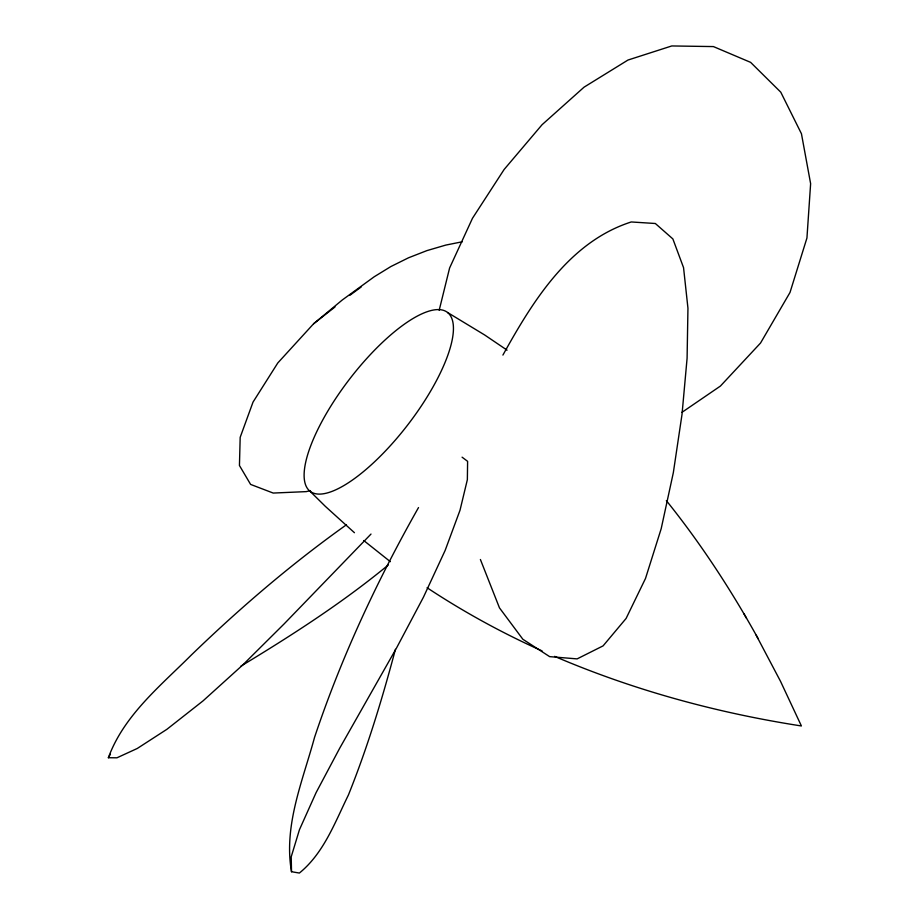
<?xml version="1.0" encoding="UTF-8"?>
<svg xmlns="http://www.w3.org/2000/svg" width="919" height="919" viewBox="0 0 919 919"><rect width="100%" height="100%" fill="white"/><g stroke="black" fill="none" stroke-linecap="round" stroke-linejoin="round"><path stroke-width="1.38" d="M439.179 310.3L449.609 267.992L472.469 218.308L504.106 169.51L542.072 124.708L584.059 87.167L627.976 60.045L671.789 45.95L713.42 46.582L750.628 62.366L780.782 92.187L801.448 133.737L810.627 183.662L806.939 237.998L790.007 292.472L760.541 343.028L720.404 386.072L681.841 412.424M395.434 649.342C382.281 698.67 367.474 747.618 348.404 795.015C334.918 822.448 323.81 853.188 299.376 873.05L291.518 871.717C283.397 825.618 302.684 781.104 314.516 737.475C341.213 657.51 376.974 580.865 418.513 507.575M371 534.065L284.155 623.875L242.915 664.828L203.019 700.898L166.867 729.33L137.241 748.491L116.931 757.807L108.373 757.727C123.858 715.407 160.354 685.988 191.313 655.04C239.905 608.091 291.369 563.933 346.463 524.76M502.911 355.079C532.813 301.156 569.194 241.869 631.25 221.961L655.339 223.501L672.869 238.929L683.552 267.647L687.952 308.21L687.09 358.238L682.013 414.435L673.34 472.63L661.198 528.666L645.506 578.453L626.103 618.441L603.094 645.873L577.121 658.889L549.642 656.637L522.842 639.245L499.465 607.861L480.396 559.499M108.373 757.727L110.429 754.166M462.314 241.777L445.795 245.086L426.887 250.623L408.53 257.791L390.897 266.533L374.228 276.757L342.305 299.962L313.586 323.775L277.779 362.982L253.024 402.097L240.181 437.329L239.445 465.508L250.611 484.416L273.196 493.055L306.303 491.619L310.381 490.62M313.586 323.775L335.021 306.946M349.691 295.424L361.178 286.992M388.255 565.024C342.178 602.99 291.874 635.305 240.87 666.172M554.616 656.373C633.398 690.135 716.751 712.868 801.402 725.964L780.553 681.393L756.199 635.224M542.072 650.905C502.13 632.984 463.601 611.893 427.082 587.735M447.599 312.517A112.773 37.013 -52.5 0 1 369.358 466.553A112.773 37.013 -52.5 0 1 319.33 426.45A112.773 37.013 -52.5 0 1 447.599 312.517L484.646 334.964L507.07 350.15M462.085 457.18L467.61 461.338L467.357 479.672L460.017 510.229L445.164 550.378L423.452 597.178L396.721 647.642L339.754 748.112L316.102 792.615L299.445 829.719L291.22 856.795L291.518 871.717M390.334 561.67L363.775 540.556M354.435 532.71L325.349 506.369L309.933 491.16M666.355 500.625C701.071 543.795 731.363 590.377 758.221 638.785M744.034 613.903L746.492 618.234"/></g></svg>
